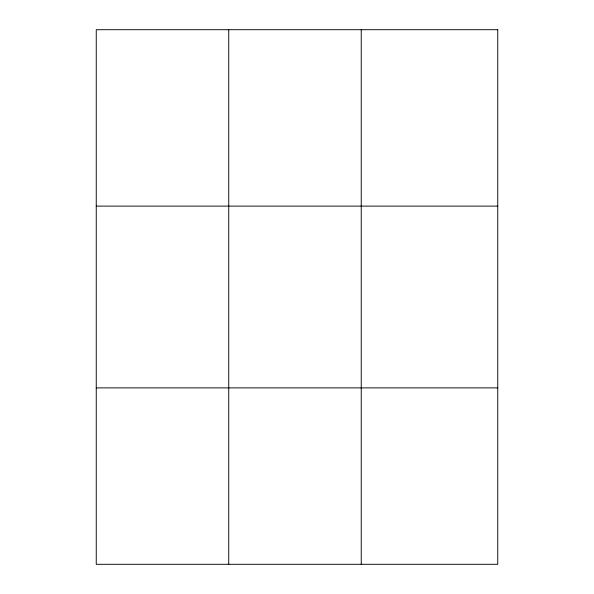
<?xml version="1.0" encoding="UTF-8"?>
<svg xmlns="http://www.w3.org/2000/svg" width="594" height="594" viewBox="0 0 594 594"><rect width="100%" height="100%" fill="white"/><g stroke="black" fill="none" stroke-linecap="round" stroke-linejoin="round"><path stroke-width="0.89" d="M228.742 564.3L228.742 29.7M361.241 564.3L361.241 29.7M96.25 206.118L497.75 206.118M96.25 387.882L497.75 387.882M497.75 29.7L497.75 564.3L96.25 564.3L96.25 29.7L497.75 29.7"/></g></svg>
